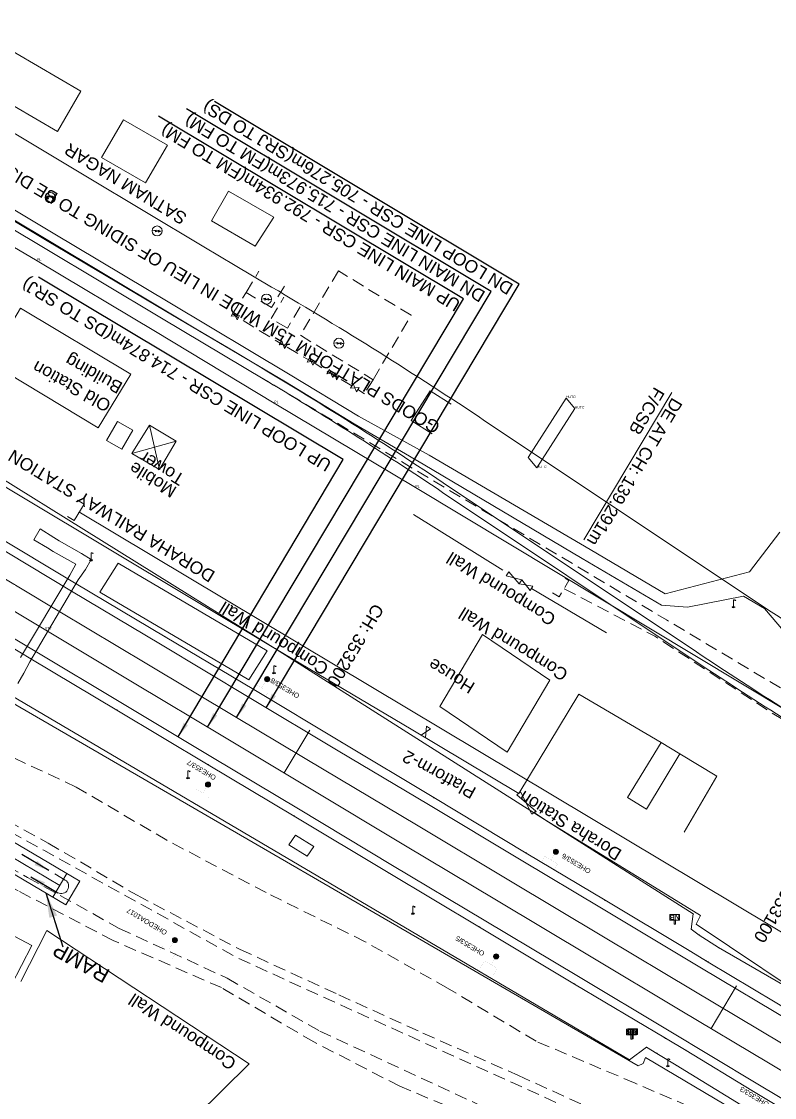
# Model space of a CAD drawing. Header units: metres. Extents: x 593168 to 611286, y 3401475 to 3412398.
# Drawn here: x 599905 to 600056.3, y 3408226.4 to 3408442.6 of the extents above; entities that cross this region are included whole.
import ezdxf
from ezdxf.enums import TextEntityAlignment as Align

# ---------------------------------------------------------------- set-up
doc = ezdxf.new("R2010")
doc.units = ezdxf.units.M
doc.header["$MEASUREMENT"] = 0
doc.linetypes.add('DASHED', pattern=[0.75, 0.5, -0.25])
for name, color, linetype, lineweight in [('Cart Track', 34, 'Continuous', 0), ('Compound Wall', 251, 'Continuous', 0), ('DORAHA STATION PROP. DETAILS', 10, 'Continuous', 0), ("DORAHA STN. SRJ's", 251, 'Continuous', 0), ('Electric Pole', 251, 'Continuous', 0), ('Existing IR Chainage', 7, 'Continuous', 0), ('Existing IR Track', 7, 'Continuous', 0), ('Footpath Over Bridge', 7, 'Continuous', 0), ('Gate', 251, 'Continuous', 0), ('Govt buliding', 251, 'Continuous', 0), ('Grill', 251, 'Continuous', 0), ('Hut', 251, 'Continuous', 0), ('IR PROP. DETAILS', 190, 'Continuous', 18), ('Lamp_Post', 251, 'Continuous', 0), ('Name Board', 251, 'Continuous', 0), ('OHE MAST', 8, 'Continuous', 0), ('OHE MAST TEXT', 8, 'Continuous', 0), ('Pipe Line', 4, 'Continuous', 0), ('Platform', 7, 'Continuous', 0), ('Residential Building Pucca', 251, 'Continuous', 0), ('Residential Building Semipucca', 251, 'Continuous', 0), ('Shed', 251, 'Continuous', 0), ('SRJ CH. in Station', 7, 'Continuous', 0), ('Subroad Edge', 34, 'Continuous', 0), ('Telephone_Pole', 251, 'Continuous', 0), ('Text1', 251, 'Continuous', 0), ('Tower', 7, 'Continuous', 0), ('Village Name', 7, 'Continuous', 0)]:
    doc.layers.add(name, color=color, linetype=linetype, lineweight=lineweight)
doc.styles.add('NB', font='swissbo.ttf', dxfattribs={"height": 1.5})
doc.styles.get("Standard").update_dxf_attribs({"font": 'arial.ttf'})
doc.styles.add('Style-Arial', font='arial.ttf')
doc.styles.add('Vill txt', font='arial.ttf', dxfattribs={"height": 3})
doc.dimstyles.new('ISO-25', dxfattribs={"dimtxt": 2.5, "dimasz": 2.5, "dimexe": 1.25, "dimexo": 0.625, "dimtad": 1, "dimtxsty": 'Standard', "dimcen": 2.5, "dimadec": 0, "dimazin": 0, "dimtfac": 1, "dimtmove": 0, "dimatfit": 3, "dimfxl": 1, "dimarcsym": 0})
doc.dimstyles.get("Standard").update_dxf_attribs({"dimtxt": 2.5, "dimasz": 0.18, "dimexe": 0.18, "dimexo": 0.0625, "dimgap": 0.09, "dimtad": 0, "dimtih": 1, "dimtoh": 1, "dimdec": 3, "dimzin": 0, "dimdsep": 46, "dimtxsty": 'Standard', "dimcen": 0.09, "dimaunit": 1, "dimadec": 4, "dimazin": 0, "dimtfac": 1, "dimtdec": 3, "dimtofl": 0, "dimtmove": 0, "dimatfit": 3, "dimfxl": 1, "dimtolj": 1, "dimtzin": 0, "dimarcsym": 0})

# ---------------------------------------------------------------- blocks, each defined once
blk = doc.blocks.new('GT')
at = {"layer": 'Gate'}
for p, q in [((-0.5, -0.5), (-0.5, 0.5)), ((-0.5, 0.5), (0.5, -0.5)), ((0.5, 0.5), (0.5, -0.5))]:
    blk.add_line(p, q, dxfattribs=at)
blk.add_lwpolyline([(0.5, 0.5), (-0.5, -0.5)], dxfattribs=at)
blk = doc.blocks.new('EP')
blk.add_hatch(color=8).paths.add_polyline_path([(-0.21, -0.05), (-0.21, 0.16), (-0.93, -0.01), (-0.31, 0.07), (-0.31, -0.19), (0.31, 0), (0.31, -0.24), (0.94, -0.01), (0.41, -0.1), (0.43, 0.15)])
at = {"color": 8}
for p, q in [((-0.93, -0.01), (-0.21, 0.16)), ((-0.31, 0.07), (-0.93, -0.01)), ((-0.31, -0.19), (-0.31, 0.07)), ((0.31, 0), (-0.31, -0.19)), ((-0.21, 0.16), (-0.21, -0.05)), ((-0.21, -0.05), (0.43, 0.15)), ((0.31, -0.24), (0.31, 0)), ((0.43, 0.15), (0.41, -0.1)), ((0.94, -0.01), (0.31, -0.24)), ((0.41, -0.1), (0.94, -0.01))]:
    blk.add_line(p, q, dxfattribs=at)
blk.add_circle((0, 0), 1, dxfattribs=at)
blk = doc.blocks.new('LP')
for points in [[(0, 0), (0, 1.5)], [(0.25, 1.35), (0.44, 1.35)]]:
    blk.add_lwpolyline(points)
for centre, radius, start, end in [((0.07, 0.99), 0.519, 57.6425, 97.3165), ((0.34, 1.33), 0.094, 11.7012, 168.0476)]:
    blk.add_arc(centre, radius, start, end)
at = {"extrusion": (0, 0, -1)}
blk.add_ellipse((0, 0.01), major_axis=(0.308, 0), ratio=0.400495, dxfattribs=at)
blk.add_ellipse((0.35, 1.36), major_axis=(0.0017, 0.0438), ratio=0.461056, start_param=1.74022, end_param=4.575836)
blk = doc.blocks.new('NB')
for p, q in [((-0.98, 0.82), (-0.98, 1.98)), ((-0.98, 1.98), (0.98, 1.98)), ((-0.98, 0.82), (0.98, 0.82)), ((-0.13, 0.82), (-0.13, 0)), ((-0.13, 0), (0.13, 0)), ((0.13, 0.82), (0.13, 0)), ((0.98, 1.98), (0.98, 0.82))]:
    blk.add_line(p, q)
at = {"style": 'NB', "width": 1.025371}
blk.add_text('NB', height=0.988, rotation=180, dxfattribs=at).set_placement((0, 1.39), align=Align.MIDDLE)
blk = doc.blocks.new('TP')
at = {"layer": 'Telephone_Pole'}
blk.add_hatch(color=8, dxfattribs=at).paths.add_polyline_path([(0.49, 0.08, -0.516403), (0.5, 0.04, 0.157799), (0.42, -0.19, 0.257253), (0.43, -0.21), (0.7, -0.4, 0.297943), (0.73, -0.4, 0.213635), (0.94, -0.09, 0.292624), (0.86, 0.1, 0.314672), (-0.86, 0.1, 0.297888), (-0.94, -0.1, 0.205841), (-0.73, -0.4, 0.297943), (-0.7, -0.4), (-0.43, -0.21, 0.257253), (-0.42, -0.19, 0.155164), (-0.5, 0.04, -0.510878), (-0.49, 0.08, -0.167449)])
at = {"layer": 'Telephone_Pole', "color": 8}
for p, q in [((-0.7, -0.4), (-0.43, -0.21)), ((-0.44, -0.22), (-0.44, -0.22)), ((0.7, -0.4), (0.43, -0.21)), ((0.44, -0.22), (0.44, -0.22))]:
    blk.add_line(p, q, dxfattribs=at)
blk.add_circle((0, 0), 1.03, dxfattribs=at)
for centre, radius, start, end in [((0.01, -1.13), 1.5, 55.3659, 125.2353), ((-0.48, 0.05), 0.0243, 109.2181, 217.464), ((-0.82, -0.21), 0.402, 2.1844, 37.464), ((0.01, -1.34), 1.5, 71.1943, 109.2181), ((0.82, -0.21), 0.402, 141.9464, 177.8156), ((0.48, 0.06), 0.0243, 321.9464, 71.1943), ((0.75, -0.06), 0.194, 350.1231, 55.3659), ((-0.44, -0.19), 0.0258, 304.4776, 2.1844), ((0.44, -0.19), 0.0258, 177.8156, 235.5224), ((0.72, -0.38), 0.0258, 235.5224, 301.8866), ((0.49, -0.01), 0.462, 301.8866, 350.1231)]:
    blk.add_arc(centre, radius, start, end, dxfattribs=at)
blk = doc.blocks.new('OHE MAST')
h = blk.add_hatch(color=256)
h.dxf.hatch_style = 1
edge = h.paths.add_edge_path()
edge.add_arc((0, 0), 0.514, 0, 360)
at = {"const_width": 0.01}
for points in [[(1.5, 3.5), (1.5, 2), (-1.5, 2), (-1.5, 3.5)], [(0, 2), (0, 0)]]:
    blk.add_lwpolyline(points, dxfattribs=at)
blk.add_circle((0, 0), 0.514)

msp = doc.modelspace()

# ---------------------------------------------------------------- linework, layer by layer
at = {"layer": 'Cart Track', "color": 88, "linetype": 'DASHED', "ltscale": 5}
for points in [[(599852.7061, 3408297.8643), (599871.152, 3408289.8984), (599889.0437, 3408280.2215), (599906.1904, 3408270.603), (599924.6307, 3408260.3524), (599946.3257, 3408250.3366), (599964.9164, 3408239.7199), (600001.5665, 3408222.7369), (600020.6056, 3408214.6003), (600042.0157, 3408206.0129), (600066.5117, 3408194.1351), (600081.1976, 3408185.9946), (600086.722, 3408179.2522), (600088.6533, 3408172.7205)], [(600083.6553, 3408174.315), (600083.6771, 3408178.7988), (600081.739, 3408180.2812), (600079.8056, 3408184.2276), (600065.5097, 3408192.018), (600041.3301, 3408203.8629), (600019.2404, 3408212.2648), (600000.5271, 3408220.4648), (599981.0368, 3408228.6182), (599963.7365, 3408237.5181), (599945.1664, 3408248.4359), (599923.4202, 3408257.9119), (599904.3045, 3408267.8845), (599887.301, 3408277.0604), (599870.2837, 3408287.4912), (599851.0044, 3408294.7496)]]:
    msp.add_lwpolyline(points, dxfattribs=at)
at = {"layer": 'Compound Wall'}
for points in [[(600007.4968, 3408328.6891, 258.9342), (600022.5673, 3408319.7281, 260.8807)], [(600004.9159, 3408287.4891, 262.2163), (600017.0034, 3408307.4117, 260.5897), (600033.583, 3408297.71, 261.9763)], [(600037.326, 3408295.4172, 260.9226), (600044.7361, 3408290.96, 260.5628), (600038.1666, 3408279.7059, 260.7747)], [(600008.0201, 3408283.6654, 262.0775), (600010.4332, 3408282.0319, 262.1403), (600041.4968, 3408262.9406, 260.6637), (600040.5984, 3408261.2212, 260.6657), (600067.2077, 3408243.3836, 261.5924)], [(599950.7216, 3408233.1092, 259.55), (599910.0809, 3408259.9224, 259.572), (599904.8798, 3408249.6499, 259.671)], [(599950.7216, 3408233.1092, 259.55), (599940.0322, 3408222.5578, 258.9152)]]:
    msp.add_polyline3d(points, dxfattribs=at)
at = {"layer": 'DORAHA STATION PROP. DETAILS'}
msp.add_line((599864.344, 3408297.5907), (599912.6973, 3408268.993), dxfattribs=at)
for points in [[(599890.6039, 3408285.2548), (599916.6794, 3408269.8329), (599913.8795, 3408265.0988), (599867.6781, 3408292.4239), (599862.5875, 3408283.8166), (599857.8534, 3408286.6164), (599865.7439, 3408299.9577), (599888.4515, 3408286.5277)], [(599914.0972, 3408271.36), (599911.2973, 3408266.626)]]:
    msp.add_lwpolyline(points, dxfattribs=at)
msp.add_lwpolyline([(599911.6594, 3408271.3208), (599913.7916, 3408270.0597, -0.95268834), (599912.2897, 3408267.5202)], format="xyb", dxfattribs=at)
at = {"layer": "DORAHA STN. SRJ's", "color": 88, "lineweight": 13, "flags": 128}
msp.add_lwpolyline([(600035.7226, 3408368.0496), (600018.0391, 3408338.4551)], dxfattribs=at)
at = {"layer": 'Existing IR Chainage', "color": 7, "linetype": 'Continuous', "lineweight": 13, "flags": 128}
for points in [[(599962.9091, 3408300.1692), (599957.783, 3408291.5829)], [(600048.7064, 3408248.8155), (600043.5873, 3408240.2251)]]:
    msp.add_lwpolyline(points, dxfattribs=at)
at = {"layer": 'Existing IR Track', "color": 0, "linetype": 'DASHED', "ltscale": 5, "flags": 128}
for points in [[(600300.9941, 3408082.3917), (600280.6872, 3408091.1888), (600278.194, 3408092.197), (600275.4645, 3408093.2597), (600259.8356, 3408100.2013), (600244.9725, 3408108.5287), (600217.7499, 3408124.797), (600195.4514, 3408138.2511), (600177.9328, 3408148.4846), (600159.1489, 3408158.3834), (600139.3863, 3408168.0445), (600121.5005, 3408176.271), (600103.4945, 3408184.3792), (600085.5503, 3408192.4555), (600068.2262, 3408200.1721), (600044.0212, 3408211.0553), (600024.1862, 3408220.0175), (600004.0911, 3408229.1691), (599986.1424, 3408237.2709), (599968.0807, 3408245.4461), (599948.2324, 3408254.4952), (599909.4774, 3408276.0415), (599891.8619, 3408285.7167), (599873.0778, 3408294.3827), (599855.3291, 3408302.1459), (599838.3999, 3408309.725), (599821.0558, 3408317.7999), (599803.6602, 3408326.1886), (599786.4958, 3408334.8279), (599768.6698, 3408343.7482), (599750.442, 3408353.5777), (599744.6879, 3408357.0053), (599724.0956, 3408370.2137), (599704.7053, 3408384.0115), (599686.8914, 3408399.2996), (599669.2958, 3408416.597), (599652.1152, 3408433.2776), (599635.9553, 3408446.7247), (599620.8413, 3408457.3073), (599602.7895, 3408468.5208), (599565.5836, 3408490.2766), (599549.4534, 3408499.7086), (599533.478, 3408508.9593), (599491.1348, 3408533.6096)], [(600371.7741, 3408059.102), (600352.7103, 3408073.6753), (600351.4286, 3408074.6873), (600348.6872, 3408076.7912), (600341.272, 3408082.5498), (600311.4863, 3408102.3599), (600287.0632, 3408120.9234), (600260.655, 3408148.6428), (600249.3309, 3408163.1641), (600235.3453, 3408181.8862), (600218.1266, 3408202.5097), (600199.1191, 3408221.1831), (600188.3962, 3408229.5465), (600164.7737, 3408244.6274), (600138.4067, 3408260.3476), (600113.8224, 3408274.9741), (600086.4067, 3408291.3862), (600061.2619, 3408306.475), (600034.6374, 3408322.3375), (600016.572, 3408333.1355), (599985.9365, 3408351.4066), (599957.6168, 3408368.3825), (599953.3616, 3408370.9223)], [(600011.7032, 3408327.7831), (600013.043, 3408326.9804), (600015.0149, 3408330.2716), (600013.6751, 3408331.0743)], [(600083.7776, 3408286.917), (600055.7204, 3408303.7118), (600032.2978, 3408319.0446), (600014.0289, 3408328.626)]]:
    msp.add_lwpolyline(points, dxfattribs=at)
at = {"layer": 'Existing IR Track', "color": 0, "flags": 128}
for points in [[(599953.8819, 3408370.6117), (599933.1033, 3408383.014), (599909.3811, 3408397.2151), (599881.0019, 3408414.1459), (599858.7381, 3408427.4473), (599832.5054, 3408443.1251), (599814.7325, 3408453.7146), (599788.5317, 3408469.4269), (599768.6156, 3408481.2662), (599748.4939, 3408493.3123), (599718.6366, 3408511.2497)], [(600060.097, 3408241.3763), (600041.6979, 3408252.3525), (600021.5588, 3408264.39), (600005.4299, 3408274.0664), (599986.7764, 3408285.235), (599986.7722, 3408285.2361), (599968.6642, 3408296.0462), (599950.7184, 3408306.7738), (599932.9045, 3408317.4584), (599915.0647, 3408328.1267), (599897.7151, 3408338.5079), (599880.4914, 3408348.7995), (599864.2703, 3408358.5453), (599848.1574, 3408368.1928), (599832.0945, 3408377.8038), (599815.2685, 3408387.8645), (599797.1726, 3408398.6684), (599779.9573, 3408409.0446), (599763.9529, 3408418.6291), (599746.7899, 3408428.903), (599728.3971, 3408439.9781), (599711.6102, 3408450.0311)], [(600070.937, 3408218.299), (600052.6596, 3408229.2569), (600034.8324, 3408239.9287), (600016.941, 3408250.6611), (599997.9538, 3408262.0183), (599979.5645, 3408273.0186), (599960.6352, 3408284.3537), (599943.3703, 3408294.7192), (599924.9764, 3408305.723), (599907.7274, 3408316.0423), (599889.9632, 3408326.6668), (599873.1796, 3408336.7079), (599857.0011, 3408346.413), (599840.8286, 3408356.0919), (599825.1725, 3408365.4715), (599808.424, 3408375.4895), (599790.6027, 3408386.1336), (599773.2182, 3408396.529), (599756.3822, 3408406.5684), (599738.9142, 3408417.0223), (599720.8995, 3408427.762), (599704.0274, 3408437.8014), (599687.1919, 3408447.8463)]]:
    msp.add_lwpolyline(points, dxfattribs=at)
at = {"layer": 'Existing IR Track', "color": 0, "lineweight": 15, "flags": 128}
for points in [[(600073.6066, 3408222.2952), (600055.125, 3408233.3496), (600037.3837, 3408243.922), (600019.4889, 3408254.6488), (600000.4568, 3408266.0368), (599981.8613, 3408277.1457), (599963.2375, 3408288.3266), (599945.7811, 3408298.7482), (599927.6268, 3408309.6039), (599910.1744, 3408320.0483), (599892.6006, 3408330.5792), (599875.6746, 3408340.7261), (599859.2809, 3408350.5411), (599843.3055, 3408360.1072), (599827.3511, 3408369.6529), (599810.8116, 3408379.5593), (599792.8268, 3408390.3244), (599775.6004, 3408400.6322), (599758.734, 3408410.7111), (599741.3882, 3408421.0734), (599723.2221, 3408431.9273), (599706.4353, 3408441.9657), (599689.9449, 3408451.8201)], [(600057.7236, 3408237.3078), (600040.1096, 3408247.7838), (600021.9675, 3408258.6299), (600002.9626, 3408270.0116), (599984.3554, 3408281.1368), (599965.8101, 3408292.227), (599948.2149, 3408302.7445), (599930.1759, 3408313.528), (599912.7063, 3408323.9567), (599895.1149, 3408334.4917), (599878.1064, 3408344.6676), (599861.6303, 3408354.54), (599845.6542, 3408364.1132), (599829.7223, 3408373.6615), (599812.9638, 3408383.7206), (599795.1325, 3408394.4058), (599777.6283, 3408404.891), (599761.5565, 3408414.4824), (599744.04, 3408424.9541), (599725.6163, 3408435.9988), (599708.9694, 3408445.9748)]]:
    msp.add_lwpolyline(points, dxfattribs=at)
at = {"layer": 'Footpath Over Bridge'}
for points in [[(599907.4488, 3408338.4198, 260.8997), (599908.7408, 3408340.6357, 260.8557), (599911.4828, 3408338.9131, 262.7171), (599912.5835, 3408338.2294, 262.7191), (599917.0687, 3408335.695, 265.9312), (599918.9992, 3408334.4693, 265.9542), (599917.8249, 3408332.4495, 265.9522), (599916.4021, 3408330.4133, 267.4137), (599906.6377, 3408313.9071, 267.4018), (599905.4228, 3408311.653, 265.9582), (599904.2647, 3408309.5607, 266.1131)], [(599904.7706, 3408314.7972, 267.3978), (599914.7099, 3408331.3337, 267.3908), (599915.8803, 3408333.5461, 265.9202), (599911.3191, 3408336.0963, 262.7311), (599910.2408, 3408336.851, 262.7281), (599907.4488, 3408338.4198, 260.8997)]]:
    msp.add_polyline3d(points, dxfattribs=at)
at = {"layer": 'Govt buliding', "color": 88, "linetype": 'DASHED', "ltscale": 5}
for points in [[(599957.8193, 3408389.3893, 260.8797), (599955.2513, 3408385.1009, 260.8797), (599950.1444, 3408388.159, 260.4348), (599952.7124, 3408392.4475, 260.4348)], [(599971.3763, 3408369.3738, 259.649), (599968.583, 3408371.0469, 259.4381), (599963.7836, 3408373.9822, 259.4751), (599958.1135, 3408377.2994, 259.3381), (599948.5638, 3408383.0883, 259.5101), (599947.364, 3408383.8298, 259.4061), (599950.1444, 3408388.159, 260.4348)], [(599960.9788, 3408385.2848, 260.2438), (599958.4171, 3408380.9926, 260.2438), (599955.1789, 3408382.9252, 260.2338), (599957.7406, 3408387.2174, 260.2338)], [(599975.6567, 3408370.6203, 261.0466), (599973.9156, 3408367.8109, 259.6593), (599972.5827, 3408368.6251, 259.597)]]:
    msp.add_polyline3d(points, dxfattribs=at)
msp.add_polyline3d([(599968.6693, 3408392.4966, 260.0559), (599961.0302, 3408379.5558, 260.3628), (599975.6567, 3408370.6203, 261.0466), (599983.2974, 3408383.5639, 261.0466)], close=True, dxfattribs=at)
at = {"layer": 'Govt buliding'}
for points in [[(599904.777, 3408385.0083, 261.7944), (599926.9511, 3408371.73, 260.8157), (599920.4237, 3408360.9574, 260.2598), (599898.3225, 3408374.2392, 260.2598)], [(599925.1201, 3408356.6427, 262.6391), (599922.0722, 3408358.4144, 262.6321), (599924.3111, 3408362.2486, 263.004), (599927.3591, 3408360.4769, 263.004)], [(600002.5727, 3408295.7768, 262.962), (599989.0543, 3408304.9313, 262.4472), (599997.646, 3408319.4063, 262.8581), (600011.1711, 3408310.2472, 262.8581)]]:
    msp.add_polyline3d(points, close=True, dxfattribs=at)
at = {"layer": 'Grill'}
for points in [[(599893.1239, 3408355.6671, 261.7604), (599956.0444, 3408316.5455, 260.9296), (599983.3275, 3408300.3806, 261.4355), (600004.9159, 3408287.4891, 262.2163)], [(600001.7331, 3408332.3105, 260.2109), (599983.7608, 3408343.5009, 260.5548)], [(599891.3951, 3408307.4165, 262.2033), (599893.7087, 3408311.0849, 261.8974), (600028.9074, 3408232.7324, 261.5735), (600029.9667, 3408233.183, 261.7034), (600030.3909, 3408234.3713, 261.6484)], [(600030.3909, 3408234.3713, 261.6484), (600126.7606, 3408177.2639, 260.1859)]]:
    msp.add_polyline3d(points, dxfattribs=at)
at = {"layer": 'Hut'}
msp.add_polyline3d([(600014.4376, 3408366.9174, 257.8256), (600016.1914, 3408364.8259, 257.8925), (600008.5845, 3408352.8742, 258.2004), (600006.8301, 3408354.9663, 258.2004)], close=True, dxfattribs=at)
at = {"layer": 'IR PROP. DETAILS'}
for points in [[(599841.0508, 3408457.4452), (599867.291, 3408441.7629), (599889.5457, 3408428.467), (599917.9358, 3408411.5297), (599941.6594, 3408397.3277), (599947.9367, 3408393.5561), (599955.2578, 3408389.2481, -0.01420223), (599998.079, 3408362.3851), (600049.0153, 3408328.3781, 0.01232338), (600084.8361, 3408305.7188)], [(600077.132, 3408292.8484, -0.01232338), (600040.6865, 3408315.903), (599989.7502, 3408349.9099, 0.01420223), (599947.6506, 3408376.3202), (599940.3295, 3408380.6281), (599933.9632, 3408384.4526), (599910.2409, 3408398.6538), (599881.8606, 3408415.5852), (599859.5977, 3408428.886), (599833.3643, 3408444.5643)], [(599954.0019, 3408370.5401), (599953.3622, 3408370.9233, -0.01226359), (599989.6282, 3408347.9762), (600039.7902, 3408314.4861, 0.01232338), (600076.2357, 3408291.4315), (600079.3461, 3408289.5697)], [(599916.5068, 3408344.0341), (600195.0009, 3408177.5372, -0.05223205), (600233.7344, 3408148.505, 0.05144606), (600271.8433, 3408119.8476)]]:
    msp.add_lwpolyline(points, format="xyb", dxfattribs=at)
msp.add_lwpolyline([(599914.2544, 3408343.1478), (599915.5942, 3408342.3451), (599917.5661, 3408345.6363), (599916.2263, 3408346.439)], dxfattribs=at)
at = {"layer": 'Pipe Line'}
msp.add_polyline3d([(600196.803, 3408218.776, 259.189), (600178.618, 3408232.53, 259.195), (600163.125, 3408242.123, 259.196), (600136.915, 3408257.691, 259.167), (600111.276, 3408272.775, 259.1), (600084.915, 3408288.453, 258.998), (600059.13, 3408303.882, 258.969), (599984.187, 3408348.936, 258.923), (599955.791, 3408365.898, 258.994), (599931.935, 3408380.325, 258.94), (599908.133, 3408394.497, 258.927), (599879.266, 3408411.472, 258.87), (599856.958, 3408424.961, 258.89), (599831.098, 3408440.387, 259.174), (599813.093, 3408451.16, 258.999), (599790.189, 3408464.58, 258.696)], dxfattribs=at)
at = {"layer": 'Platform'}
for points in [[(599684.7485, 3408471.8882, 260.7397), (599736.4783, 3408441.0134, 260.5168), (599740.0853, 3408438.8513, 260.9686), (599742.7628, 3408437.3349, 260.8957), (599746.6505, 3408441.257, 260.6817), (599787.0962, 3408417.6919, 260.9846), (599956.0444, 3408316.5455, 260.9296), (600040.0244, 3408263.2448, 260.7277), (600039.5939, 3408260.2132, 260.7137), (600041.2192, 3408258.9958, 260.6677), (600045.0922, 3408256.4844, 260.1749), (600156.5568, 3408192.0865, 259.643)], [(600060.9407, 3408242.8394, 260.0989), (600043.0386, 3408253.5852, 260.0719), (600039.1984, 3408255.8802, 260.7377), (600022.2758, 3408266.002, 260.7857), (600006.4449, 3408275.4866, 260.8297), (599987.854, 3408286.6406, 260.8287), (599969.3345, 3408297.7632, 260.8547), (599951.6601, 3408308.3436, 260.9076), (599933.8335, 3408318.958, 260.9376), (599915.9744, 3408329.6152, 260.9666), (599898.6451, 3408339.9743, 260.9716), (599881.48, 3408350.2724, 261.0136), (599865.2432, 3408359.9842, 261.0536), (599849.0082, 3408369.7595, 261.0826), (599832.9645, 3408379.3167, 261.0956), (599816.1698, 3408389.389, 261.1016), (599798.0619, 3408400.1509, 261.1106), (599780.8704, 3408410.5009, 261.1286), (599747.7206, 3408430.3685, 261.1436), (599738.3585, 3408435.9179, 261.0416), (599734.8427, 3408438.064, 260.5508), (599683.2083, 3408469.017, 260.5797)], [(600070.069, 3408216.7706, 260.1939), (600051.801, 3408227.7523, 260.2358), (600038.5549, 3408235.8179, 260.2378), (600034.4044, 3408238.2742, 260.7247), (600016.1433, 3408249.1622, 260.8147), (599997.0668, 3408260.6176, 260.8307), (599978.7096, 3408271.5653, 260.8587), (599959.7992, 3408282.914, 260.9266), (599942.5332, 3408293.2334, 260.9636), (599924.1527, 3408304.235, 261.0176), (599906.8769, 3408314.5445, 261.0186), (599889.1216, 3408325.2117, 260.8937), (599872.2465, 3408335.3247, 260.9366), (599856.1019, 3408345.0004, 260.9466), (599839.9244, 3408354.6032, 260.9836), (599824.3736, 3408363.9103, 261.0126), (599807.6674, 3408373.9131, 261.0426)], [(599791.5214, 3408372.7064, 261.0526), (600027.1784, 3408233.9117, 260.6147), (600030.5868, 3408236.4578, 260.7167), (600032.695, 3408235.2338, 260.6967), (600036.5866, 3408232.842, 260.2958), (600126.6597, 3408177.5963, 260.0759)]]:
    msp.add_polyline3d(points, dxfattribs=at)
for p in [(599915.974, 3408329.615, 260.967), (599933.834, 3408318.958, 260.938), (599956.044, 3408316.546, 260.93), (599906.877, 3408314.544, 261.019), (599951.66, 3408308.344, 260.908), (599924.153, 3408304.235, 261.018), (599969.334, 3408297.763, 260.855), (599942.533, 3408293.233, 260.964), (599987.706, 3408286.771, 260.83), (599987.854, 3408286.641, 260.829), (599959.799, 3408282.914, 260.927), (600006.445, 3408275.487, 260.83), (599978.71, 3408271.565, 260.859), (600022.276, 3408266.002, 260.786), (600040.024, 3408263.245, 260.728), (599997.067, 3408260.618, 260.831), (600039.594, 3408260.213, 260.714), (600041.219, 3408258.996, 260.668), (600039.198, 3408255.88, 260.738), (600045.092, 3408256.484, 260.175), (600042.587, 3408253.864, 260.145), (600043.039, 3408253.585, 260.072), (600016.143, 3408249.162, 260.815), (600034.152, 3408238.445, 260.745), (600034.404, 3408238.274, 260.725), (600030.587, 3408236.458, 260.717), (600038.555, 3408235.818, 260.238), (600027.178, 3408233.912, 260.615), (600032.695, 3408235.234, 260.697), (600036.587, 3408232.842, 260.296), (600051.801, 3408227.752, 260.236)]:
    msp.add_point(p, dxfattribs=at)
at = {"layer": 'Residential Building Pucca'}
for points in [[(599916.9098, 3408428.5738, 259.758), (599912.1866, 3408420.4906, 258.9802), (599894.6971, 3408430.6962, 262.1733), (599899.4284, 3408438.7934, 262.1733)], [(599929.9214, 3408410.1522, 258.8183), (599921.0792, 3408415.3043, 259.1152), (599925.4585, 3408422.8771, 259.4898), (599934.3043, 3408417.7229, 259.4898)], [(599951.9833, 3408397.4394, 261.8134), (599943.1404, 3408402.5176, 259.3161), (599946.5928, 3408408.492, 259.3606), (599955.697, 3408403.2637, 259.3606)], [(600033.583, 3408297.71, 261.9763), (600037.326, 3408295.4172, 260.9226), (600030.6267, 3408284.3151, 261.3645), (600026.7774, 3408286.673, 261.3645)], [(599899.0513, 3408261.1162, 261.0786), (599907.0503, 3408256.9312, 261.0456), (599900.8574, 3408244.8284, 261.3425), (599892.8584, 3408249.0135, 261.3425)]]:
    msp.add_polyline3d(points, close=True, dxfattribs=at)
at = {"layer": 'Residential Building Semipucca'}
msp.add_polyline3d([(599987.5316, 3408359.7306, 261.1286), (599983.3127, 3408362.4112, 261.1286), (599987.1009, 3408368.3735, 260.9027), (599991.3199, 3408365.6929, 260.9027)], dxfattribs=at)
at = {"layer": 'Shed'}
for points in [[(599954.3297, 3408316.1482, 260.8647), (599950.6836, 3408310.3157, 260.9047), (599920.7463, 3408327.9332, 260.9556), (599924.3925, 3408333.7659, 260.9556)], [(599960.0751, 3408279.0638, 260.8467), (599963.7509, 3408276.7874, 260.8297), (599962.3746, 3408274.8421, 261.4685), (599958.6987, 3408277.1185, 261.4685)]]:
    msp.add_polyline3d(points, close=True, dxfattribs=at)
at = {"layer": 'Subroad Edge', "color": 88, "linetype": 'DASHED', "ltscale": 5}
for points in [[(599653.1923, 3408434.5979), (599670.6024, 3408417.7067), (599688.1402, 3408400.492), (599705.8306, 3408385.4417), (599724.9523, 3408371.7078), (599745.5138, 3408358.5758), (599751.3492, 3408355.0681), (599769.811, 3408345.1553), (599787.139, 3408336.3207), (599804.4827, 3408327.679), (599821.7808, 3408319.2767), (599839.1261, 3408311.263), (599856.1127, 3408303.6808), (599873.8573, 3408295.8708), (599892.3106, 3408287.3395), (599910.3576, 3408277.4962), (599928.2015, 3408267.0062), (599948.9168, 3408256.1135), (599968.7554, 3408246.9897), (599985.6796, 3408239.3027), (600004.8971, 3408230.7789), (600024.9629, 3408221.6383), (600044.8455, 3408212.5301), (600069.0408, 3408201.8584)], [(600049.3994, 3408220.1904), (600028.3482, 3408229.2326), (600008.4239, 3408237.6507), (599990.5914, 3408248.3485), (599974.0642, 3408257.6571), (599954.1576, 3408267.5291), (599934.1973, 3408278.0699), (599915.9944, 3408288.7348), (599897.2797, 3408297.4988), (599890.4528, 3408298.448), (599877.954, 3408304.6935), (599860.7071, 3408312.4488), (599844.1702, 3408321.5161), (599827.2165, 3408331.5522), (599812.957, 3408340.7218)]]:
    msp.add_lwpolyline(points, dxfattribs=at)
at = {"layer": 'Subroad Edge'}
for points in [[(599726.0049, 3408512.9598, 257.8805), (599750.3013, 3408496.3323, 258.2194), (599767.5428, 3408485.9494, 258.5763), (599790.1942, 3408472.5447, 258.4984), (599816.6152, 3408456.7961, 258.5843), (599834.2788, 3408446.1735, 258.6603), (599860.5023, 3408430.3828, 258.6063), (599882.9644, 3408417.084, 258.6553), (599911.3693, 3408400.082, 258.7443), (599934.8299, 3408386.0384, 258.7073), (599958.964, 3408371.5989, 258.8742), (599972.739, 3408363.2805, 258.8133), (599986.9567, 3408355.4239, 258.8063), (600019.2669, 3408336.5066, 258.7773), (600034.3917, 3408327.6145, 258.8313), (600051.2856, 3408332.0389, 257.9485), (600057.4122, 3408339.9546, 257.8835)], [(600062.7119, 3408314.8112, 258.3244), (600054.3427, 3408324.6072, 257.9765), (600050.1303, 3408327.1114, 258.0025), (600038.8428, 3408324.8954, 258.7833), (600033.6401, 3408325.334, 258.9132), (600017.7022, 3408334.6942, 258.8612), (599985.7523, 3408353.6565, 258.8153), (599971.8596, 3408361.7165, 258.8503), (599958.0799, 3408370.1833, 258.8483), (599933.8271, 3408384.4543, 258.7283), (599910.1669, 3408398.4982, 258.7313), (599881.5981, 3408415.5896, 258.6693), (599859.3012, 3408428.9688, 258.6363), (599833.3003, 3408444.4707, 258.6693), (599815.576, 3408455.1364, 258.5903), (599789.391, 3408470.7737, 258.5183), (599766.6174, 3408484.4199, 258.5763), (599749.4404, 3408494.9273, 258.2844), (599724.9509, 3408511.5129, 258.0505)]]:
    msp.add_polyline3d(points, dxfattribs=at)
at = {"layer": 'Tower'}
msp.add_polyline3d([(599930.6868, 3408361.4678, 263.6119), (599936.0976, 3408358.2862, 262.2473), (599932.6912, 3408352.5547, 261.3625), (599927.154, 3408355.8107, 261.3625)], close=True, dxfattribs=at)
msp.add_polyline3d([(599930.6868, 3408361.4678, 263.6119), (599936.0976, 3408358.2862, 262.2473), (599932.6912, 3408352.5547, 261.3625), (599927.154, 3408355.8107, 261.3625)], close=True, dxfattribs=at)
for points in [[(599930.6868, 3408361.4678, 263.6119), (599932.6912, 3408352.5547, 261.3625)], [(599930.6868, 3408361.4678, 263.6119), (599932.6912, 3408352.5547, 261.3625)], [(599936.0976, 3408358.2862, 262.2473), (599927.154, 3408355.8107, 261.3625)], [(599936.0976, 3408358.2862, 262.2473), (599927.154, 3408355.8107, 261.3625)]]:
    msp.add_polyline3d(points, dxfattribs=at)

# ---------------------------------------------------------------- block references
at = {"layer": 'Electric Pole', "xscale": 0.9997078269552191, "yscale": 0.9997078269552191, "zscale": 0.9997078269552191}
for p in [(599932.241, 3408400.5168, 265.7222), (599954.228, 3408386.8194, 263.7308), (599968.7734, 3408377.9556, 262.6731)]:
    msp.add_blockref('EP', p, dxfattribs=at)
at = {"layer": 'Gate'}
for p, xscale, yscale, zscale, rotation in [((599947.9639, 3408383.459, 156.3202), 1.41040954231936, 0.9997078268772506, 1.41040954231936, 328.3120825983805), ((599957.5852, 3408377.6693, 156.3202), 1.289675018556508, 0.9997078268772505, 1.289675018556508, 325.312082599441), ((599963.2154, 3408374.292, 156.3202), 1.294388478380076, 0.9997078268772505, 1.294388478380076, 331.3120825992895), ((599967.2051, 3408371.8763, 156.3202), 1.313438422984444, 0.9997078268772505, 1.313438422984444, 329.3120825882808), ((599968.1779, 3408371.2956, 156.3202), 0.9506501323613665, 0.9997078268772505, 0.9506501323613665, 328.3120825874479), ((599971.9795, 3408368.9995, 156.3202), 1.419879715868295, 0.9997078268772505, 1.419879715868295, 328.3120826029107), ((600003.9768, 3408330.7983, 156.3202), 3.071261410945884, 0.9997078268772505, 3.071261410945884, 328.3120825943469), ((600006.3918, 3408329.3431, 156.3202), 2.56802350029809, 0.9997078268772503, 2.56802350029809, 329.3120825930469), ((599986.2574, 3408299.8326, 156.3202), 2.072566964113247, 0.9997078268772505, 2.072566964113247, 59.31208259191908), ((600006.4494, 3408285.5498, 156.3202), 4.944695953407879, 0.9997078268772505, 4.944695953407879, 128.3120825959074)]:
    msp.add_blockref('GT', p, dxfattribs=dict(at, xscale=xscale, yscale=yscale, zscale=zscale, rotation=rotation))
at = {"layer": 'Lamp_Post', "xscale": 0.9997078269552191, "yscale": 0.9997078269552191, "zscale": 0.9997078269552191}
for p in [(599918.9727, 3408334.3193, 265.9562), (600048.1055, 3408324.9048, 260.4678), (599955.7197, 3408311.6324, 261.9873), (599938.4416, 3408290.5263, 263.8908), (599983.6512, 3408263.2905, 260.9776), (600034.8904, 3408232.656, 262.8611)]:
    msp.add_blockref('LP', p, dxfattribs=at)
at = {"layer": 'Name Board', "xscale": 0.9997078269552191, "yscale": 0.9997078269552191, "zscale": 0.9997078269552191}
for p in [(600036.2834, 3408261.1874, 261.7574), (600027.6005, 3408238.1162, 263.5479), (600027.8337, 3408238.17, 263.248)]:
    msp.add_blockref('NB', p, dxfattribs=at)
at = {"layer": 'OHE MAST', "rotation": 149.0208306544456}
for p in [(599954.3675, 3408310.4265), (599942.4735, 3408289.2379), (600012.4147, 3408275.7616), (599935.8166, 3408258.0071), (600000.3919, 3408254.7124)]:
    msp.add_blockref('OHE MAST', p, dxfattribs=at)
at = {"layer": 'Telephone_Pole', "xscale": 0.9997078269552191, "yscale": 0.9997078269552191, "zscale": 0.9997078269552191}
for p in [(599910.7628, 3408407.2246, 261.1736), (599910.7955, 3408407.207, 258.8942)]:
    msp.add_blockref('TP', p, dxfattribs=at)

# ---------------------------------------------------------------- texts
at = {"layer": 'DORAHA STATION PROP. DETAILS', "insert": (599921.5321, 3408249.2272, 156.3202), "char_height": 3, "width": 11.95633, "attachment_point": 1, "rotation": 151.044359}
msp.add_mtext('RAMP', dxfattribs=at)
at = {"layer": "DORAHA STN. SRJ's", "lineweight": 13, "insert": (600035.085, 3408367.6322), "char_height": 2.5, "width": 36.3767, "attachment_point": 4, "rotation": 239.140665, "line_spacing_factor": 0.648, "style": 'Style-Arial'}
msp.add_mtext('\\pxsm1;{\\C88;DE AT CH: 139.291m F/CSB}', dxfattribs=at)
at = {"layer": 'Existing IR Chainage', "color": 7, "lineweight": 0, "char_height": 2.5, "attachment_point": 6, "line_spacing_factor": 0.60036, "style": 'Style-Arial'}
for s, insert, rotation in [('CH: 353200', (599967.3196, 3408309.1826), 239.162516), ('CH: 353100', (600053.1097, 3408257.8324), 239.208373)]:
    msp.add_mtext(s, dxfattribs=dict(at, insert=insert, rotation=rotation))
at = {"layer": 'Hut'}
for p in [(600014.438, 3408366.917, 257.826), (600016.191, 3408364.826, 257.893), (600008.584, 3408352.874, 258.2)]:
    msp.add_text('HUTC', height=0.5, dxfattribs=at).set_placement(p)
at = {"layer": 'IR PROP. DETAILS'}
msp.add_text('GOODS PLATFORM 15M WIDE IN LIEU OF SIDING TO BE DISMANTLED ON WESTERN SIDE', height=2.5, rotation=149, dxfattribs=at).set_placement((599858.8273, 3408438.728, 613.7163), align=Align.MIDDLE_RIGHT)
at = {"layer": 'OHE MAST TEXT'}
for s, p in [('OHE353/8', (599960.9877, 3408307.3646, 266.644)), ('OHE353/7', (599944.2023, 3408290.9169, 262.866)), ('OHE353/6', (600019.5365, 3408272.1292, 264.124)), ('OHEDOA1017', (599934.3632, 3408259.7813, 262.601)), ('OHE353/5', (599998.1817, 3408255.5664, 264.095)), ('OHE353/3', (600055.3622, 3408225.2596, 267.976))]:
    msp.add_text(s, height=1, rotation=149, dxfattribs=at).set_placement(p)
at = {"layer": 'Pipe Line'}
for p in [(599908.133, 3408394.497, 258.927), (599955.791, 3408365.898, 258.994), (599984.187, 3408348.936, 258.923)]:
    msp.add_text('PL', height=0.5, dxfattribs=at).set_placement(p)
at = {"layer": 'SRJ CH. in Station', "color": 7, "lineweight": 15}
for s, p in [('DN LOOP LINE CSR - 705.276m(SRJ TO DS)', (599972.556, 3408407.1969)), ('DN MAIN LINE CSR - 715.973m(FM TO FM)', (599967.9484, 3408405.1075)), ('UP MAIN LINE CSR - 792.934m(FM TO FM)', (599963.0684, 3408403.2074)), ('UP LOOP LINE CSR - 714.874m(DS TO SRJ)', (599936.1376, 3408371.6175))]:
    msp.add_text(s, height=2.5, rotation=148.898117, dxfattribs=at).set_placement(p, align=Align.MIDDLE_CENTER)
at = {"layer": 'Text1'}
for s, rotation, p in [('Building', 151.044359, (599925.5331, 3408369.8555, 156.3202)), ('Building', 151.044359, (599925.5331, 3408369.8555, 156.3202)), ('Old Station', 151.044359, (599923.2025, 3408366.1708, 156.3202)), ('Old Station', 151.044359, (599923.2025, 3408366.1708, 156.3202)), ('Tower', 148.408608, (599938.0135, 3408351.324, 156.3202)), ('Tower', 148.408608, (599938.0135, 3408351.324, 156.3202)), ('Mobile', 148.408608, (599936.3861, 3408348.8759, 156.3202)), ('Mobile', 148.408608, (599936.3861, 3408348.8759, 156.3202)), ('Compound Wall', 148.408608, (600012.6141, 3408323.1349, 52.6885)), ('Compound Wall', 148.408608, (600012.6141, 3408323.1349, 52.6885)), ('Compound Wall', 148.408608, (599966.9509, 3408313.1943, 52.6885)), ('Compound Wall', 148.408608, (599966.9509, 3408313.1943, 52.6885)), ('Compound Wall', 148.408608, (600015.074, 3408312.0209, 52.6885)), ('Compound Wall', 148.408608, (600015.074, 3408312.0209, 52.6885)), ('House', 148.408608, (599996.3496, 3408309.5026, 156.3202)), ('House', 148.408608, (599996.3496, 3408309.5026, 156.3202)), ('Platform-2', 151.044359, (599996.5764, 3408288.45, 156.3202)), ('Platform-2', 151.044359, (599996.5764, 3408288.45, 156.3202)), ('Compound Wall', 146.706622, (599948.378, 3408233.7921, 52.6885)), ('Compound Wall', 146.706622, (599948.378, 3408233.7921, 52.6885))]:
    msp.add_text(s, height=2.5, rotation=rotation, dxfattribs=at).set_placement(p)
at = {"layer": 'Text1', "color": 7}
msp.add_text('Doraha Station', height=2.5, rotation=148.408608, dxfattribs=at).set_placement((600025.8469, 3408275.9449, 156.3202))
msp.add_text('Doraha Station', height=2.5, rotation=148.408608, dxfattribs=at).set_placement((600025.8469, 3408275.9449, 156.3202))
at = {"layer": 'Tower'}
msp.add_text('HT7', height=0.5, dxfattribs=at).set_placement((599909.675, 3408320.388, 260.423))
at = {"layer": 'Village Name', "style": 'Vill txt'}
for s, p in [('SATNAM NAGAR', (599938.4748, 3408403.7598, 416.755)), ('DORAHA RAILWAY STATION', (599944.1087, 3408331.8888, 156.3202))]:
    msp.add_text(s, height=2.5, rotation=148.676336, dxfattribs=at).set_placement(p)

# ---------------------------------------------------------------- leaders
at = {"layer": 'DORAHA STATION PROP. DETAILS'}
for points, override in [([(599910.4477, 3408271.9629), (599905.0307, 3408275.1667)], {"dimtxt": 3, "dimasz": 3, "dimtad": 0, "dimdec": 3, "dimzin": 2, "dimtdec": 3}), ([(599906.8727, 3408270.724), (599912.2897, 3408267.5202)], {"dimtxt": 3, "dimasz": 3, "dimtad": 0, "dimdec": 3, "dimzin": 2, "dimtdec": 3}), ([(599909.8604, 3408267.4759), (599913.2688, 3408256.6345)], {"dimtxt": 3, "dimasz": 5, "dimtad": 0, "dimdec": 3, "dimzin": 2, "dimtdec": 3})]:
    msp.add_leader(points, dimstyle='ISO-25', override=override, dxfattribs=at)
at = {"layer": 'SRJ CH. in Station', "color": 7, "lineweight": 15}
for points in [[(599954.177, 3408304.7063), (600005.0454, 3408389.8381), (599943.7784, 3408426.5054)], [(599942.366, 3408300.7903), (599993.8078, 3408386.8959), (599932.5408, 3408423.5632)], [(599948.2149, 3408302.7445), (599999.4209, 3408388.3573), (599938.1539, 3408425.0246)], [(599936.4796, 3408298.8414), (599969.6553, 3408354.5677), (599908.3883, 3408391.235)]]:
    msp.add_leader(points, dimstyle='Standard', override={"dimasz": 3, "dimgap": 0.25}, dxfattribs=at)

doc.saveas('drawing.dxf')
